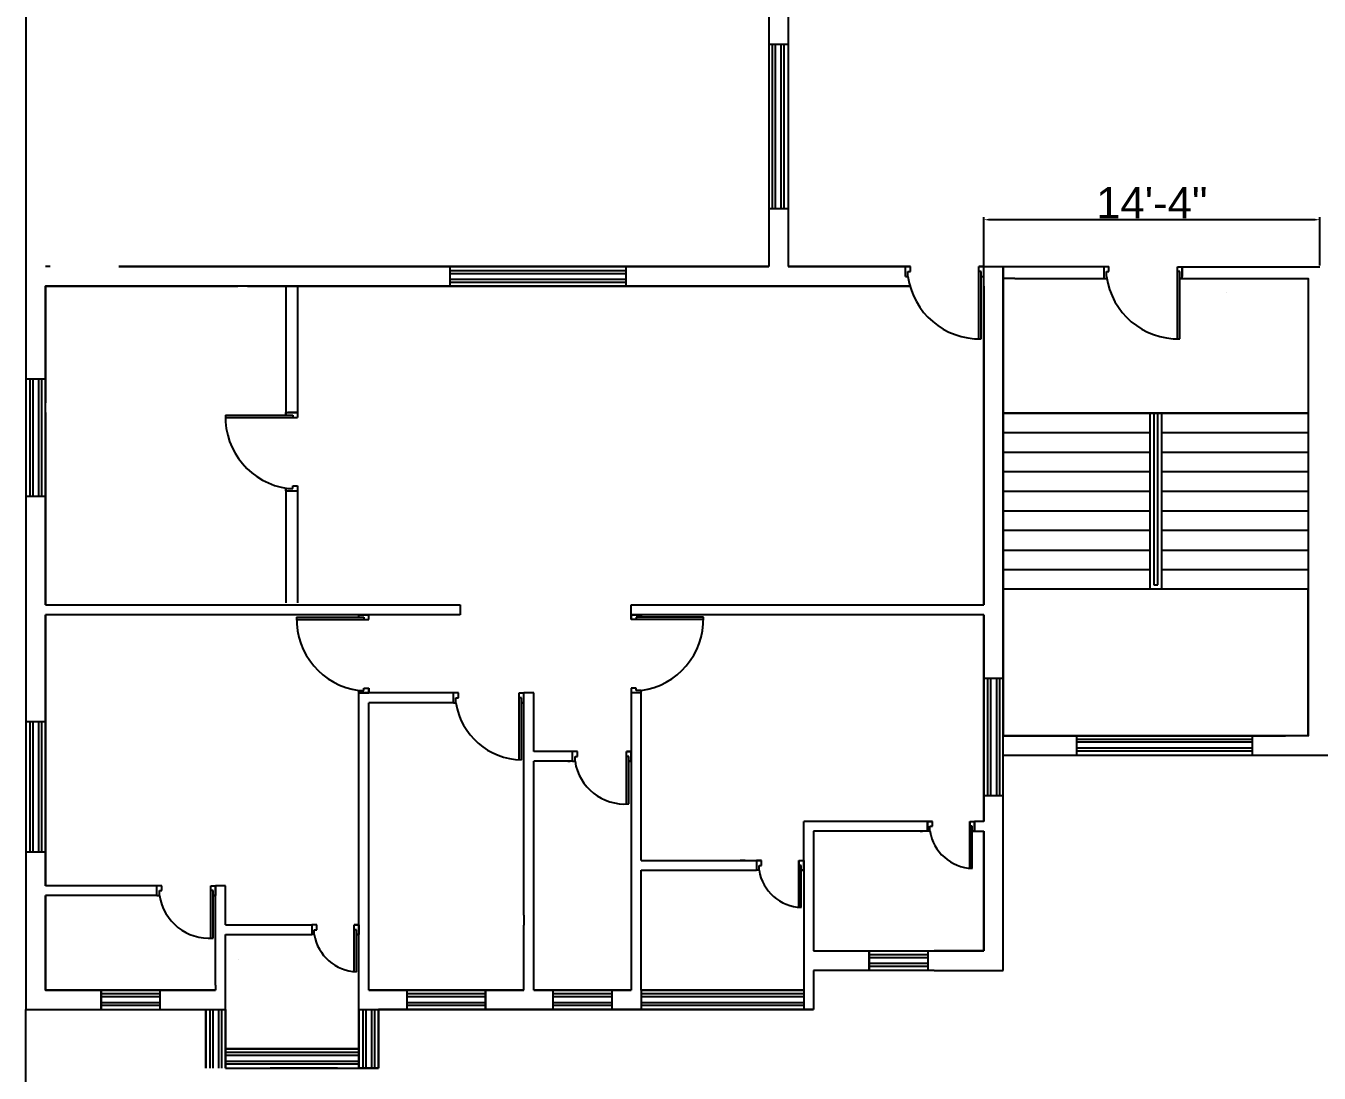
# Model space of a CAD drawing. Header units: inches. Extents: x 7 to 8291, y 3 to 1714.
# Drawn here: x 5171 to 5833, y 757 to 1293 of the extents above; entities that cross this region are included whole.
import ezdxf

# ---------------------------------------------------------------- set-up
doc = ezdxf.new("R2010")
doc.units = ezdxf.units.IN
doc.header["$MEASUREMENT"] = 0
doc.layers.add('doors', color=6, linetype='Continuous')
doc.layers.add('windows', color=40, linetype='Continuous')
doc.styles.get("Standard").update_dxf_attribs({"font": 'arial.ttf'})
doc.dimstyles.new('dim', dxfattribs={"dimtxt": 16, "dimasz": 2.5, "dimexe": 1.25, "dimexo": 0.625, "dimtad": 1, "dimlunit": 4, "dimtxsty": 'Standard', "dimcen": 2.5, "dimadec": 0, "dimazin": 0, "dimtfac": 1, "dimtmove": 0, "dimatfit": 3, "dimfxl": 1, "dimarcsym": 0})

# ---------------------------------------------------------------- blocks, each defined once
blk = doc.blocks.new('*D14')
at = {"color": 0, "lineweight": -2, "transparency": 16777216}
for p, q in [((5661.05, 1170.31), (5661.05, 1194.92)), ((5830.55, 1193.67), (5663.55, 1193.67)), ((5833.05, 1170.27), (5833.05, 1194.92))]:
    blk.add_line(p, q, dxfattribs=at)
at = {"color": 0, "transparency": 16777216}
for points in [[(5663.55, 1194.09), (5663.55, 1193.25), (5661.05, 1193.67)], [(5830.55, 1194.09), (5830.55, 1193.25), (5833.05, 1193.67)]]:
    blk.add_solid(points, dxfattribs=at)
at = {"layer": 'Defpoints', "color": 0, "transparency": 16777216}
for p in [(5661.05, 1193.67), (5661.05, 1169.69), (5833.05, 1169.65)]:
    blk.add_point(p, dxfattribs=at)
at = {"color": 0, "transparency": 16777216, "insert": (5747.05, 1202.33), "char_height": 16, "attachment_point": 5}
blk.add_mtext('14\'-4"', dxfattribs=at)

msp = doc.modelspace()

# ---------------------------------------------------------------- linework, layer by layer
for p, q in [((5171.051, 1313.689), (5171.051, 1169.689)), ((5551.051, 1303.689), (5551.051, 1169.689)), ((5561.051, 1303.689), (5561.051, 1169.689)), ((5171.051, 1169.689), (5171.051, 809.707)), ((5171.051, 1169.689), (5171.051, 809.707)), ((5183.551, 1169.689), (5181.051, 1169.689)), ((5183.551, 1169.689), (5181.051, 1169.689)), ((5183.551, 1169.689), (5181.051, 1169.689)), ((5183.551, 1169.689), (5181.051, 1169.689)), ((5551.051, 1169.689), (5218.57, 1169.689)), ((5551.051, 1169.689), (5218.57, 1169.689)), ((5561.051, 1169.689), (5623.531, 1169.689)), ((5623.531, 1169.689), (5561.051, 1169.689)), ((5623.531, 1169.689), (5561.051, 1169.689)), ((5561.051, 1169.689), (5623.531, 1169.689)), ((5623.531, 1169.689), (5561.051, 1169.689)), ((5623.531, 1169.689), (5561.051, 1169.689)), ((5561.051, 1169.689), (5623.531, 1169.689)), ((5623.531, 1169.689), (5561.051, 1169.689)), ((5623.531, 1169.689), (5561.051, 1169.689)), ((5561.051, 1169.689), (5623.531, 1169.689)), ((5623.531, 1169.689), (5561.051, 1169.689)), ((5623.531, 1169.689), (5561.051, 1169.689)), ((5561.051, 1169.689), (5623.531, 1169.689)), ((5623.531, 1169.689), (5561.051, 1169.689)), ((5661.051, 1169.689), (5671.051, 1169.689)), ((5661.051, 1169.689), (5671.051, 1169.689)), ((5661.051, 1169.689), (5671.051, 1169.689)), ((5661.051, 1169.689), (5671.051, 1169.689)), ((5661.051, 1159.707), (5661.051, 1169.689)), ((5661.051, 1169.689), (5671.051, 1169.689)), ((5671.051, 1169.689), (5671.051, 1163.689)), ((5671.051, 1163.689), (5671.051, 1169.689)), ((5671.051, 1169.689), (5671.051, 1163.689)), ((5671.051, 1169.689), (5671.051, 1163.689)), ((5671.051, 1163.689), (5671.051, 1169.689)), ((5671.051, 1169.689), (5671.051, 1163.689)), ((5671.051, 1169.689), (5671.051, 1163.689)), ((5671.051, 1163.689), (5671.051, 1169.689)), ((5671.051, 1169.689), (5671.051, 1163.689)), ((5762.656, 1169.649), (5833.051, 1169.649)), ((5171.051, 1159.689), (5171.051, 1159.707)), ((5171.051, 1159.689), (5171.051, 1159.707)), ((5181.051, 1100.004), (5181.051, 1159.707)), ((5181.051, 996.65), (5181.051, 1159.689)), ((5219.82, 1159.689), (5181.051, 1159.689)), ((5279.404, 1159.689), (5218.774, 1159.689)), ((5253.051, 1159.707), (5218.779, 1159.707)), ((5279.404, 1159.689), (5219.82, 1159.689)), ((5284.404, 1159.707), (5279.404, 1159.689)), ((5623.322, 1159.707), (5284.404, 1159.707)), ((5623.327, 1159.689), (5284.404, 1159.689)), ((5304.043, 1159.689), (5304.043, 1095.004)), ((5304.043, 1159.689), (5310.043, 1159.689)), ((5310.043, 1159.689), (5310.043, 1095.004)), ((5310.043, 1159.689), (5310.043, 1095.004)), ((5508.1, 1159.689), (5508.1, 1159.707)), ((5508.1, 1159.689), (5508.1, 1159.707)), ((5623.327, 1159.689), (5508.1, 1159.689)), ((5623.327, 1159.689), (5508.1, 1159.689)), ((5538.1, 1159.689), (5538.1, 1159.707)), ((5538.1, 1159.689), (5538.1, 1159.707)), ((5568.1, 1159.689), (5568.1, 1159.707)), ((5568.1, 1159.689), (5568.1, 1159.707)), ((5598.1, 1159.689), (5598.1, 1159.707)), ((5598.1, 1159.689), (5598.1, 1159.707)), ((5661.051, 996.65), (5661.051, 1159.707)), ((5661.051, 996.65), (5661.051, 1159.707)), ((5671.051, 1094.689), (5671.051, 1163.689)), ((5671.051, 1163.689), (5671.051, 1049.689)), ((5671.051, 1163.689), (5671.051, 1049.689)), ((5671.051, 1094.689), (5671.051, 1163.689)), ((5671.051, 1163.689), (5671.051, 1049.689)), ((5677.051, 1163.689), (5671.051, 1163.689)), ((5671.051, 1157.689), (5671.051, 1049.689)), ((5671.051, 1094.689), (5671.051, 1157.689)), ((5671.051, 1157.689), (5671.051, 1049.689)), ((5671.051, 1157.689), (5671.051, 1049.689)), ((5671.051, 1094.689), (5671.051, 1157.689)), ((5671.051, 1157.689), (5671.051, 1049.689)), ((5671.051, 1157.689), (5671.051, 1049.689)), ((5671.051, 1094.689), (5671.051, 1157.689)), ((5671.051, 1157.689), (5671.051, 1049.689)), ((5827.051, 1100.689), (5827.051, 1094.689)), ((5181.051, 996.65), (5181.051, 1095.004)), ((5752.051, 1094.689), (5746.051, 1094.689)), ((5746.051, 1094.689), (5746.051, 1004.689)), ((5746.051, 1094.689), (5748.051, 1094.689)), ((5752.051, 1094.689), (5746.051, 1094.689)), ((5746.051, 1094.689), (5748.051, 1094.689)), ((5748.051, 1094.689), (5748.051, 1006.99)), ((5750.051, 1006.99), (5750.051, 1094.689)), ((5827.051, 1094.689), (5752.051, 1094.689)), ((5752.051, 1094.689), (5752.051, 1004.689)), ((5827.051, 1094.689), (5752.051, 1094.689)), ((5746.051, 1084.689), (5671.051, 1084.689)), ((5827.051, 1084.689), (5752.051, 1084.689)), ((5746.051, 1074.689), (5671.051, 1074.689)), ((5827.051, 1074.689), (5752.051, 1074.689)), ((5746.051, 1064.689), (5671.051, 1064.689)), ((5827.051, 1064.689), (5752.051, 1064.689)), ((5304.043, 1056.386), (5304.043, 997.65)), ((5310.043, 1057.484), (5310.043, 997.65)), ((5746.051, 1054.689), (5671.051, 1054.689)), ((5827.051, 1054.689), (5752.051, 1054.689)), ((5746.051, 1044.689), (5671.051, 1044.689)), ((5827.051, 1044.689), (5752.051, 1044.689)), ((5746.051, 1034.689), (5671.051, 1034.689)), ((5827.051, 1034.689), (5752.051, 1034.689)), ((5671.051, 1024.689), (5746.051, 1024.689)), ((5752.051, 1024.689), (5827.051, 1024.689)), ((5746.051, 1014.689), (5671.051, 1014.689)), ((5827.051, 1014.689), (5752.051, 1014.689)), ((5748.051, 1006.99), (5750.051, 1006.99)), ((5827.051, 1004.689), (5671.051, 1004.689)), ((5827.051, 929.689), (5827.051, 1004.689)), ((5181.051, 997.65), (5181.051, 996.65)), ((5181.051, 996.65), (5393.248, 996.65)), ((5181.051, 996.65), (5393.248, 996.65)), ((5393.248, 996.65), (5393.248, 991.65)), ((5393.248, 996.65), (5393.248, 991.65)), ((5393.248, 994.15), (5393.248, 994.15)), ((5393.248, 994.15), (5393.248, 994.15)), ((5480.746, 991.65), (5480.746, 996.65)), ((5480.746, 996.65), (5485.746, 996.65)), ((5485.746, 996.65), (5661.051, 996.65)), ((5181.051, 984.384), (5181.051, 991.65)), ((5181.051, 853.059), (5181.051, 991.65)), ((5181.051, 853.059), (5181.051, 991.65)), ((5341.449, 991.65), (5181.051, 991.65)), ((5341.449, 991.65), (5346.449, 991.65)), ((5393.248, 991.65), (5346.449, 991.65)), ((5480.746, 991.65), (5485.746, 991.65)), ((5573.958, 991.65), (5485.746, 991.65)), ((5661.051, 991.65), (5573.958, 991.65)), ((5661.051, 885.973), (5661.051, 991.65)), ((5346.449, 951.635), (5341.449, 951.635)), ((5389.818, 951.635), (5346.449, 951.635)), ((5389.818, 951.635), (5346.449, 951.635)), ((5389.818, 946.635), (5346.449, 946.635)), ((5389.818, 946.635), (5346.449, 946.635)), ((5389.818, 946.635), (5389.818, 951.635)), ((5425.837, 921.701), (5425.837, 951.635)), ((5430.837, 951.635), (5425.837, 951.635)), ((5430.837, 951.635), (5425.837, 951.635)), ((5425.837, 946.635), (5425.837, 951.635)), ((5430.837, 921.701), (5430.837, 951.635)), ((5430.837, 921.701), (5430.837, 951.635)), ((5480.746, 951.63), (5480.746, 921.701)), ((5480.746, 951.63), (5480.746, 921.701)), ((5485.746, 951.63), (5480.746, 951.63)), ((5485.746, 865.973), (5485.746, 951.63)), ((5485.746, 865.973), (5485.746, 951.63)), ((5671.051, 809.707), (5671.051, 929.689)), ((5827.371, 929.689), (5671.076, 929.689)), ((5671.371, 929.689), (5815.371, 929.689)), ((5827.371, 929.689), (5777.371, 929.689)), ((5827.371, 929.689), (5777.371, 929.689)), ((5425.837, 837.945), (5425.837, 921.701)), ((5425.837, 837.945), (5425.837, 921.701)), ((5450.726, 921.701), (5430.837, 921.701)), ((5450.726, 921.701), (5430.837, 921.701)), ((5450.744, 921.701), (5448.244, 921.701)), ((5450.744, 921.701), (5448.244, 921.701)), ((5450.726, 916.701), (5450.726, 921.701)), ((5480.746, 916.701), (5480.746, 921.701)), ((5828.61, 920.075), (5828.61, 920.092)), ((5430.837, 799.707), (5430.837, 916.701)), ((5450.726, 916.701), (5430.837, 916.701)), ((5430.837, 799.707), (5430.837, 916.701)), ((5448.244, 916.701), (5449.494, 916.701)), ((5448.244, 916.701), (5449.494, 916.701)), ((5480.746, 916.701), (5480.746, 865.973)), ((5480.746, 916.701), (5480.746, 865.973)), ((5632.281, 885.973), (5568.958, 885.973)), ((5568.958, 865.973), (5568.958, 885.973)), ((5632.281, 885.973), (5573.958, 885.973)), ((5573.958, 880.973), (5573.958, 819.707)), ((5632.281, 880.973), (5573.958, 880.973)), ((5607.843, 880.88), (5607.843, 880.897)), ((5631.049, 885.973), (5628.549, 885.973)), ((5628.549, 880.973), (5629.799, 880.973)), ((5632.281, 880.973), (5632.281, 885.973)), ((5661.051, 885.973), (5656.368, 885.973)), ((5656.368, 880.973), (5656.368, 885.973)), ((5656.368, 880.973), (5661.051, 880.973)), ((5661.051, 819.707), (5661.051, 880.973)), ((5480.746, 865.973), (5480.746, 799.707)), ((5485.746, 865.973), (5544.871, 865.973)), ((5485.746, 799.707), (5485.746, 860.973)), ((5485.746, 860.973), (5544.871, 860.973)), ((5538.957, 865.973), (5536.457, 865.973)), ((5536.457, 860.973), (5537.707, 860.973)), ((5544.871, 865.973), (5544.871, 860.973)), ((5568.958, 860.973), (5568.958, 865.973)), ((5568.958, 860.973), (5568.958, 799.707)), ((5238.123, 853.059), (5181.051, 853.059)), ((5181.051, 799.707), (5181.051, 848.059)), ((5238.123, 848.059), (5181.051, 848.059)), ((5181.051, 799.707), (5181.051, 848.059)), ((5238.123, 848.059), (5238.123, 853.059)), ((5273.143, 853.059), (5268.143, 853.059)), ((5268.143, 848.059), (5268.143, 853.059)), ((5273.143, 833.059), (5273.143, 853.059)), ((5425.837, 837.945), (5425.837, 832.945)), ((5425.837, 837.945), (5425.837, 832.945)), ((5273.143, 833.059), (5317.362, 833.059)), ((5273.143, 828.059), (5317.362, 828.059)), ((5317.362, 833.059), (5317.362, 828.059)), ((5425.837, 799.707), (5425.837, 832.945)), ((5279.696, 815.157), (5279.696, 815.175)), ((5573.958, 819.707), (5661.051, 819.707)), ((5661.051, 819.707), (5635.684, 819.707)), ((5601.349, 809.707), (5573.958, 809.707)), ((5573.958, 809.707), (5573.958, 789.707)), ((5635.684, 809.707), (5601.349, 809.707)), ((5635.684, 809.707), (5671.051, 809.707)), ((5268.143, 802.207), (5268.143, 799.707)), ((5341.449, 789.707), (5341.449, 802.207)), ((5181.051, 799.707), (5268.143, 799.707)), ((5273.143, 789.707), (5273.143, 799.707)), ((5346.449, 799.707), (5425.837, 799.707)), ((5430.837, 799.707), (5480.746, 799.707)), ((5568.958, 799.707), (5485.746, 799.707)), ((5171.051, 789.707), (5263.143, 789.707)), ((5171.051, 789.707), (5263.143, 789.707)), ((5171.051, 307.804), (5171.051, 789.707)), ((5263.143, 789.707), (5263.143, 759.707)), ((5273.143, 789.707), (5273.143, 769.707)), ((5341.449, 789.707), (5341.449, 769.707)), ((5341.449, 789.707), (5341.449, 759.707)), ((5351.449, 789.707), (5351.449, 769.707)), ((5351.449, 789.707), (5351.449, 769.707)), ((5568.958, 789.707), (5573.958, 789.707)), ((5351.449, 769.707), (5351.449, 759.707)), ((5341.449, 759.707), (5351.449, 759.707)), ((5341.449, 759.707), (5351.449, 759.707))]:
    msp.add_line(p, q)
for points in [[(5218.57, 1169.689), (5551.051, 1169.689)], [(5218.57, 1169.689), (5551.051, 1169.689)], [(5561.051, 1169.689), (5623.531, 1169.689)], [(5561.051, 1169.689), (5623.531, 1169.689)], [(5561.051, 1169.689), (5623.531, 1169.689)], [(5561.051, 1169.689), (5623.531, 1169.689)], [(5561.051, 1169.689), (5623.531, 1169.689)], [(5561.051, 1169.689), (5623.531, 1169.689)], [(5561.051, 1169.689), (5623.531, 1169.689)], [(5561.051, 1169.689), (5623.531, 1169.689)], [(5561.051, 1169.689), (5623.531, 1169.689)], [(5561.051, 1169.689), (5623.531, 1169.689)], [(5561.051, 1169.689), (5623.531, 1169.689)], [(5561.051, 1169.689), (5623.531, 1169.689)], [(5561.051, 1169.689), (5623.531, 1169.689)], [(5561.051, 1169.689), (5623.531, 1169.689)], [(5561.051, 1169.689), (5623.531, 1169.689)], [(5561.051, 1169.689), (5623.531, 1169.689)], [(5561.051, 1169.689), (5623.531, 1169.689)], [(5561.051, 1169.689), (5623.531, 1169.689)], [(5658.551, 1169.689), (5671.051, 1169.689)], [(5658.551, 1169.689), (5671.051, 1169.689)], [(5658.551, 1169.689), (5671.051, 1169.689), (5671.051, 1163.689)], [(5658.551, 1169.689), (5671.051, 1169.689), (5671.051, 1163.689)], [(5658.551, 1169.689), (5671.051, 1169.689), (5671.051, 1163.689)], [(5658.551, 1169.689), (5671.051, 1169.689), (5671.051, 1163.689)], [(5658.551, 1169.689), (5671.051, 1169.689), (5671.051, 1163.689)], [(5658.551, 1169.689), (5671.051, 1169.689), (5671.051, 1163.689)], [(5671.051, 1169.689), (5725.136, 1169.689)], [(5671.051, 1169.689), (5671.051, 1163.689)], [(5671.051, 1169.689), (5671.051, 1163.689)], [(5671.051, 1169.689), (5671.051, 1163.689)], [(5671.051, 1169.689), (5671.051, 1163.689)], [(5671.051, 1169.689), (5671.051, 1163.689)], [(5671.051, 1169.689), (5671.051, 1163.689)], [(5181.051, 1159.707), (5181.051, 1100.004)], [(5181.051, 1100.004), (5181.051, 1159.689), (5279.404, 1159.689)], [(5181.051, 1100.004), (5181.051, 1159.689)], [(5218.774, 1159.689), (5279.404, 1159.689)], [(5253.051, 1159.707), (5218.779, 1159.707)], [(5623.322, 1159.707), (5284.404, 1159.707)], [(5284.404, 1159.689), (5623.327, 1159.689)], [(5284.404, 1159.689), (5623.327, 1159.689)], [(5661.051, 996.65), (5661.051, 1159.707)], [(5661.051, 1159.689), (5661.051, 996.65)], [(5661.051, 1159.689), (5661.051, 996.65)], [(5671.051, 1163.689), (5671.051, 929.689)], [(5671.051, 1163.689), (5671.051, 929.689)], [(5671.051, 1163.689), (5671.051, 929.689)], [(5671.051, 1163.689), (5671.051, 929.689)], [(5671.051, 1163.689), (5671.051, 929.689)], [(5671.051, 1163.689), (5671.051, 929.689)], [(5827.051, 1094.689), (5671.051, 1094.689), (5671.051, 1163.689)], [(5677.051, 1163.689), (5724.031, 1163.689)], [(5761.406, 1163.689), (5827.051, 1163.689), (5827.051, 1100.689)], [(5671.051, 1157.689), (5671.051, 929.689)], [(5671.051, 1157.689), (5671.051, 929.689)], [(5661.051, 996.65), (5661.051, 1104.689)], [(5181.051, 996.65), (5181.051, 1095.004)], [(5181.051, 1095.004), (5181.051, 996.65)], [(5181.051, 996.65), (5181.051, 1095.004)], [(5181.051, 991.65), (5181.051, 853.059)], [(5181.051, 853.059), (5181.051, 991.65)], [(5181.051, 991.65), (5181.051, 853.059)], [(5661.051, 885.973), (5661.051, 991.65)], [(5661.051, 991.65), (5661.051, 885.973)], [(5661.051, 885.973), (5661.051, 991.65)], [(5341.449, 853.059), (5341.449, 951.635)], [(5341.449, 853.059), (5341.449, 951.635)], [(5346.449, 837.945), (5346.449, 946.635)], [(5346.449, 837.945), (5346.449, 946.635)], [(5171.051, 919.689), (5171.051, 789.707), (5263.143, 789.707)], [(5171.051, 919.689), (5171.051, 789.707), (5263.143, 789.707)], [(5837.371, 919.689), (5671.051, 919.689)], [(5661.051, 819.707), (5661.051, 880.973)], [(5661.051, 880.973), (5661.051, 819.707)], [(5661.051, 819.707), (5661.051, 880.973)], [(5181.051, 848.059), (5181.051, 799.707), (5268.143, 799.707)], [(5268.143, 799.707), (5181.051, 799.707), (5181.051, 848.059)], [(5181.051, 848.059), (5181.051, 799.707), (5268.143, 799.707)], [(5181.051, 848.059), (5181.051, 799.707), (5268.143, 799.707)], [(5181.051, 848.059), (5181.051, 799.707), (5268.143, 799.707)], [(5268.143, 802.207), (5268.143, 853.059)], [(5341.449, 802.207), (5341.449, 853.059)], [(5346.449, 799.707), (5346.449, 837.945)], [(5273.143, 799.707), (5273.143, 828.059)], [(5346.449, 799.707), (5425.837, 799.707)], [(5425.837, 799.707), (5346.449, 799.707)], [(5346.449, 799.707), (5425.837, 799.707)], [(5430.837, 799.707), (5480.746, 799.707)], [(5480.746, 799.707), (5430.837, 799.707)], [(5430.837, 799.707), (5480.746, 799.707)], [(5573.958, 789.707), (5351.449, 789.707)], [(5351.449, 789.707), (5573.958, 789.707)], [(5351.449, 789.707), (5573.958, 789.707)], [(5351.449, 789.707), (5573.958, 789.707)], [(5351.449, 789.707), (5568.958, 789.707)], [(5351.449, 789.707), (5568.958, 789.707)], [(5351.449, 789.707), (5568.958, 789.707)], [(5351.449, 789.707), (5568.958, 789.707)]]:
    msp.add_lwpolyline(points)
msp.add_lwpolyline([(5671.051, 1094.689), (5827.051, 1094.689), (5827.051, 929.689), (5671.051, 929.689)], close=True)
msp.add_arc((5217.051, 1159.707), 36, 359.972144, 0)
at = {"layer": 'doors', "color": 215, "true_color": 0xa953a0}
for p, q in [((5621.031, 1164.689), (5621.031, 1169.689)), ((5623.531, 1169.689), (5621.031, 1169.689)), ((5621.031, 1164.689), (5622.281, 1164.689)), ((5622.281, 1164.689), (5622.281, 1167.189)), ((5622.281, 1167.189), (5623.531, 1167.189)), ((5623.531, 1167.189), (5623.531, 1169.689)), ((5658.551, 1132.765), (5658.551, 1169.689)), ((5658.551, 1169.689), (5661.051, 1169.689)), ((5659.801, 1167.189), (5658.551, 1167.189)), ((5659.801, 1132.743), (5659.801, 1167.189)), ((5661.051, 1164.689), (5661.051, 1169.689)), ((5661.051, 1164.689), (5661.051, 1169.689)), ((5722.636, 1163.641), (5722.636, 1169.649)), ((5725.136, 1169.649), (5722.636, 1169.649)), ((5723.886, 1164.649), (5723.886, 1167.149)), ((5723.886, 1167.149), (5725.136, 1167.149)), ((5725.136, 1167.149), (5725.136, 1169.649)), ((5760.156, 1140.898), (5760.156, 1169.649)), ((5760.156, 1132.725), (5760.156, 1169.649)), ((5760.156, 1169.649), (5762.656, 1169.649)), ((5761.406, 1167.149), (5760.156, 1167.149)), ((5761.406, 1167.149), (5760.156, 1167.149)), ((5761.406, 1140.934), (5761.406, 1167.149)), ((5761.406, 1132.702), (5761.406, 1167.149)), ((5762.656, 1163.641), (5762.656, 1169.649)), ((5722.636, 1163.643), (5724.039, 1163.641)), ((5762.656, 1163.648), (5761.406, 1163.648)), ((5273.096, 1093.754), (5307.543, 1093.754)), ((5273.119, 1092.504), (5310.043, 1092.504)), ((5281.292, 1092.504), (5310.043, 1092.504)), ((5281.328, 1093.754), (5307.543, 1093.754)), ((5304.027, 1093.754), (5304.027, 1095.004)), ((5304.027, 1095.004), (5304.027, 1093.754)), ((5304.027, 1095.004), (5310.043, 1095.004)), ((5305.043, 1095.004), (5310.043, 1095.004)), ((5310.043, 1095.004), (5305.043, 1095.004)), ((5307.543, 1093.754), (5307.543, 1092.504)), ((5307.543, 1093.754), (5307.543, 1092.504)), ((5310.043, 1095.004), (5310.043, 1092.504)), ((5304.043, 1054.984), (5310.043, 1054.984)), ((5304.081, 1054.984), (5304.081, 1056.234)), ((5305.043, 1056.234), (5307.543, 1056.234)), ((5307.543, 1057.484), (5310.043, 1057.484)), ((5307.543, 1056.234), (5307.543, 1057.484)), ((5310.043, 1057.484), (5310.043, 1054.984)), ((5309.503, 990.4), (5343.949, 990.4)), ((5309.525, 989.15), (5346.449, 989.15)), ((5317.698, 989.15), (5346.449, 989.15)), ((5317.734, 990.4), (5343.949, 990.4)), ((5341.449, 991.65), (5346.449, 991.65)), ((5343.949, 990.4), (5343.949, 989.15)), ((5343.949, 990.4), (5343.949, 989.15)), ((5346.449, 989.15), (5346.449, 991.65)), ((5480.746, 989.15), (5480.746, 991.65)), ((5485.746, 991.65), (5480.746, 991.65)), ((5509.497, 989.15), (5480.746, 989.15)), ((5517.67, 989.15), (5480.746, 989.15)), ((5509.46, 990.4), (5483.246, 990.4)), ((5483.246, 990.4), (5483.246, 989.15)), ((5517.692, 990.4), (5483.246, 990.4)), ((5483.246, 990.4), (5483.246, 989.15)), ((5341.449, 952.88), (5343.949, 952.88)), ((5341.449, 951.63), (5341.449, 952.88)), ((5341.449, 952.88), (5343.949, 952.88)), ((5341.449, 951.63), (5341.449, 952.88)), ((5343.949, 954.13), (5346.449, 954.13)), ((5343.949, 952.88), (5343.949, 954.13)), ((5343.949, 954.13), (5346.449, 954.13)), ((5343.949, 952.88), (5343.949, 954.13)), ((5346.449, 954.13), (5346.449, 951.63)), ((5346.449, 954.13), (5346.449, 951.63)), ((5483.246, 954.13), (5480.746, 954.13)), ((5480.746, 954.13), (5480.746, 951.63)), ((5483.246, 954.13), (5480.746, 954.13)), ((5480.746, 954.13), (5480.746, 951.63)), ((5483.246, 952.88), (5483.246, 954.13)), ((5483.246, 952.88), (5483.246, 954.13)), ((5485.746, 952.88), (5483.246, 952.88)), ((5485.746, 952.88), (5483.246, 952.88)), ((5485.746, 951.63), (5485.746, 952.88)), ((5485.746, 951.63), (5485.746, 952.88)), ((5341.449, 951.63), (5346.449, 951.63)), ((5341.449, 951.63), (5346.449, 951.63)), ((5389.818, 946.635), (5389.818, 951.635)), ((5392.318, 951.635), (5389.818, 951.635)), ((5389.818, 946.635), (5389.818, 951.635)), ((5392.318, 951.635), (5389.818, 951.635)), ((5389.818, 946.635), (5391.068, 946.635)), ((5389.818, 946.635), (5391.068, 946.635)), ((5391.068, 946.635), (5391.068, 949.135)), ((5391.068, 946.635), (5391.068, 949.135)), ((5391.068, 949.135), (5392.318, 949.135)), ((5391.068, 946.635), (5391.068, 949.135)), ((5391.068, 946.635), (5391.068, 949.135)), ((5391.068, 949.135), (5392.318, 949.135)), ((5392.318, 949.135), (5392.318, 951.635)), ((5392.318, 949.135), (5392.318, 951.635)), ((5392.318, 949.135), (5392.318, 951.635)), ((5392.318, 949.135), (5392.318, 951.635)), ((5423.337, 917.508), (5423.337, 951.635)), ((5423.337, 951.635), (5425.837, 951.635)), ((5423.337, 917.508), (5423.337, 951.635)), ((5423.337, 951.635), (5425.837, 951.635)), ((5424.587, 949.135), (5423.337, 949.135)), ((5424.587, 949.135), (5423.337, 949.135)), ((5424.587, 917.472), (5424.587, 949.135)), ((5424.587, 917.472), (5424.587, 949.135)), ((5425.837, 946.635), (5425.837, 951.635)), ((5425.837, 946.635), (5425.837, 951.635)), ((5485.746, 951.63), (5480.746, 951.63)), ((5485.746, 951.63), (5480.746, 951.63)), ((5450.726, 916.701), (5450.726, 921.701)), ((5453.226, 921.701), (5450.726, 921.701)), ((5450.726, 916.701), (5450.726, 921.701)), ((5453.226, 919.201), (5453.226, 921.701)), ((5453.226, 919.201), (5453.226, 921.701)), ((5453.226, 919.201), (5453.226, 921.701)), ((5453.226, 919.201), (5453.226, 921.701)), ((5478.246, 894.824), (5478.246, 921.701)), ((5478.246, 921.701), (5480.746, 921.701)), ((5478.246, 894.824), (5478.246, 921.701)), ((5478.246, 921.701), (5480.746, 921.701)), ((5480.746, 916.701), (5480.746, 921.701)), ((5480.746, 916.701), (5480.746, 921.701)), ((5450.726, 916.701), (5451.976, 916.701)), ((5451.976, 916.701), (5451.976, 919.201)), ((5451.976, 916.701), (5451.976, 919.201)), ((5451.976, 919.201), (5453.226, 919.201)), ((5451.976, 916.701), (5451.976, 919.201)), ((5451.976, 916.701), (5451.976, 919.201)), ((5451.976, 919.201), (5453.226, 919.201)), ((5479.496, 919.201), (5478.246, 919.201)), ((5479.496, 919.201), (5478.246, 919.201)), ((5479.496, 919.201), (5478.246, 919.201)), ((5479.496, 919.201), (5478.246, 919.201)), ((5479.496, 919.201), (5478.246, 919.201)), ((5479.496, 919.201), (5478.246, 919.201)), ((5479.496, 894.889), (5479.496, 919.201)), ((5479.496, 894.889), (5479.496, 919.201)), ((5634.781, 885.973), (5632.281, 885.973)), ((5632.281, 885.973), (5632.281, 880.973)), ((5633.531, 880.973), (5632.281, 880.973)), ((5633.531, 880.973), (5633.531, 883.473)), ((5633.531, 883.473), (5634.781, 883.473)), ((5634.781, 883.473), (5634.781, 885.973)), ((5653.868, 885.973), (5656.368, 885.973)), ((5653.868, 883.473), (5653.868, 885.973)), ((5653.868, 885.973), (5653.868, 861.999)), ((5655.118, 883.473), (5653.868, 883.473)), ((5655.118, 880.973), (5655.118, 883.473)), ((5656.368, 880.973), (5655.118, 880.973)), ((5655.118, 861.918), (5655.118, 880.973)), ((5656.368, 885.973), (5656.368, 880.973)), ((5547.371, 865.973), (5544.871, 865.973)), ((5544.871, 865.973), (5544.871, 860.973)), ((5546.121, 860.973), (5544.871, 860.973)), ((5546.121, 860.973), (5546.121, 863.473)), ((5546.121, 863.473), (5547.371, 863.473)), ((5547.371, 863.473), (5547.371, 865.973)), ((5566.458, 865.973), (5568.958, 865.973)), ((5566.458, 863.473), (5566.458, 865.973)), ((5566.458, 865.973), (5566.458, 841.999)), ((5567.708, 863.473), (5566.458, 863.473)), ((5567.708, 860.973), (5567.708, 863.473)), ((5568.958, 860.973), (5567.708, 860.973)), ((5567.708, 841.918), (5567.708, 860.973)), ((5568.958, 865.973), (5568.958, 860.973)), ((5653.868, 861.999), (5655.118, 861.918)), ((5238.123, 848.059), (5238.123, 853.059)), ((5240.623, 853.059), (5238.123, 853.059)), ((5238.123, 848.059), (5239.373, 848.059)), ((5239.373, 848.059), (5239.373, 850.559)), ((5239.373, 848.059), (5239.373, 850.559)), ((5239.373, 850.559), (5240.623, 850.559)), ((5240.623, 850.559), (5240.623, 853.059)), ((5240.623, 850.559), (5240.623, 853.059)), ((5265.643, 829.102), (5265.643, 853.059)), ((5265.643, 826.182), (5265.643, 853.059)), ((5265.643, 853.059), (5268.143, 853.059)), ((5266.893, 850.559), (5265.643, 850.559)), ((5266.893, 850.559), (5265.643, 850.559)), ((5266.893, 829.004), (5266.893, 850.559)), ((5266.893, 826.247), (5266.893, 850.559)), ((5268.143, 848.059), (5266.893, 848.059)), ((5266.893, 848.059), (5268.143, 848.059)), ((5268.143, 853.059), (5268.143, 848.059)), ((5268.143, 848.059), (5268.143, 853.059)), ((5566.458, 841.999), (5567.708, 841.918)), ((5319.862, 833.059), (5317.362, 833.059)), ((5319.862, 833.059), (5317.362, 833.059)), ((5317.362, 833.059), (5317.362, 828.059)), ((5318.612, 828.059), (5317.362, 828.059)), ((5318.612, 828.059), (5318.612, 830.559)), ((5318.612, 830.559), (5319.862, 830.559)), ((5319.862, 830.559), (5319.862, 833.059)), ((5341.449, 833.059), (5338.949, 833.059)), ((5338.949, 809.085), (5338.949, 833.059)), ((5338.949, 833.059), (5341.449, 833.059)), ((5341.449, 833.059), (5338.949, 833.059)), ((5338.949, 809.102), (5338.949, 833.059)), ((5340.199, 830.559), (5338.949, 830.559)), ((5340.199, 830.559), (5338.949, 830.559)), ((5340.199, 809.004), (5340.199, 830.559)), ((5340.199, 809.004), (5340.199, 830.559)), ((5340.199, 828.059), (5341.449, 828.059))]:
    msp.add_line(p, q, dxfattribs=at)
at = {"layer": 'doors'}
for p, q in [((5661.051, 1169.689), (5658.551, 1169.689)), ((5725.136, 1169.649), (5725.136, 1169.713)), ((5760.156, 1169.649), (5762.656, 1169.649)), ((5760.156, 1169.649), (5762.656, 1169.649)), ((5762.656, 1169.649), (5762.656, 1164.649)), ((5762.656, 1163.641), (5761.406, 1163.641)), ((5346.449, 991.65), (5341.449, 991.65)), ((5346.449, 989.15), (5346.449, 991.65)), ((5480.746, 991.65), (5480.746, 989.15)), ((5480.746, 989.15), (5480.746, 991.65)), ((5480.746, 991.65), (5485.746, 991.65)), ((5485.746, 990.4), (5485.746, 991.65)), ((5485.746, 991.65), (5485.746, 990.4)), ((5425.837, 946.635), (5424.587, 946.635)), ((5425.837, 946.635), (5424.587, 946.635)), ((5480.746, 921.701), (5478.246, 921.701)), ((5478.246, 897.727), (5478.246, 921.701)), ((5478.246, 921.701), (5480.746, 921.701)), ((5480.746, 921.701), (5478.246, 921.701)), ((5478.246, 897.744), (5478.246, 921.701)), ((5480.746, 921.701), (5478.246, 921.701)), ((5478.246, 897.727), (5478.246, 921.701)), ((5478.246, 921.701), (5480.746, 921.701)), ((5480.746, 921.701), (5478.246, 921.701)), ((5478.246, 897.744), (5478.246, 921.701)), ((5480.746, 921.701), (5480.746, 916.701)), ((5480.746, 921.701), (5480.746, 916.701)), ((5480.746, 921.701), (5480.746, 916.701)), ((5480.746, 921.701), (5480.746, 916.701)), ((5479.496, 897.646), (5479.496, 919.201)), ((5479.496, 897.646), (5479.496, 919.201)), ((5479.496, 897.646), (5479.496, 919.201)), ((5479.496, 897.646), (5479.496, 919.201)), ((5480.746, 916.701), (5479.496, 916.701)), ((5480.746, 916.701), (5479.496, 916.701)), ((5479.496, 916.701), (5480.746, 916.701)), ((5480.746, 916.701), (5479.496, 916.701)), ((5480.746, 916.701), (5479.496, 916.701)), ((5479.496, 916.701), (5480.746, 916.701)), ((5632.281, 885.973), (5634.781, 885.973)), ((5653.868, 861.999), (5653.868, 885.973)), ((5653.868, 862.016), (5653.868, 885.973)), ((5655.118, 883.473), (5653.868, 883.473)), ((5655.118, 883.473), (5653.868, 883.473)), ((5655.118, 861.918), (5655.118, 883.473)), ((5655.118, 861.918), (5655.118, 883.473)), ((5656.368, 880.973), (5655.118, 880.973)), ((5656.368, 880.973), (5655.118, 880.973)), ((5655.118, 880.973), (5656.368, 880.973)), ((5656.368, 885.973), (5656.368, 880.973)), ((5656.368, 885.973), (5656.368, 880.973)), ((5544.871, 865.973), (5547.371, 865.973)), ((5566.458, 841.999), (5566.458, 865.973)), ((5566.458, 842.016), (5566.458, 865.973)), ((5567.708, 863.473), (5566.458, 863.473)), ((5567.708, 863.473), (5566.458, 863.473)), ((5567.708, 841.918), (5567.708, 863.473)), ((5567.708, 841.918), (5567.708, 863.473)), ((5568.958, 860.973), (5567.708, 860.973)), ((5568.958, 860.973), (5567.708, 860.973)), ((5567.708, 860.973), (5568.958, 860.973)), ((5568.958, 865.973), (5568.958, 860.973)), ((5568.958, 865.973), (5568.958, 860.973)), ((5341.449, 828.059), (5340.199, 828.059)), ((5341.449, 828.059), (5340.199, 828.059)), ((5341.449, 833.059), (5341.449, 828.059)), ((5341.449, 833.059), (5341.449, 828.059))]:
    msp.add_line(p, q, dxfattribs=at)
at = {"layer": 'doors', "color": 215, "true_color": 0xa953a0}
for points in [[(5659.801, 1164.689), (5661.051, 1164.689)], [(5304.027, 1093.754), (5304.027, 1095.004)], [(5341.449, 990.4), (5341.449, 991.65)], [(5341.449, 990.4), (5341.449, 991.65)], [(5485.746, 990.4), (5485.746, 991.65)], [(5346.449, 951.63), (5346.449, 953.575)], [(5346.449, 951.63), (5346.449, 953.575)], [(5424.587, 946.635), (5425.837, 946.635)], [(5424.587, 946.635), (5425.837, 946.635)], [(5479.496, 916.701), (5480.746, 916.701)], [(5479.496, 916.701), (5480.746, 916.701)], [(5266.893, 848.059), (5268.143, 848.059)]]:
    msp.add_lwpolyline(points, dxfattribs=at)
at = {"layer": 'doors'}
msp.add_lwpolyline([(5346.449, 989.15), (5346.449, 991.65)], dxfattribs=at)
at = {"layer": 'doors', "color": 215, "true_color": 0xa953a0}
for centre, radius, start, end in [((5658.951, 1169.751), 37.018, 187.858904, 271.314978), ((5760.556, 1169.71), 37.018, 187.858904, 271.314978), ((5310.104, 1092.904), 37.018, 178.685022, 262.141096), ((5346.511, 989.55), 37.018, 178.685022, 262.141096), ((5480.684, 989.55), 37.018, 277.858904, 1.314978), ((5424.942, 951.725), 34.254, 188.544757, 269.407151), ((5424.942, 951.725), 34.254, 188.544757, 269.407151), ((5477.519, 920.662), 25.849, 188.815585, 274.384909), ((5477.519, 920.662), 25.849, 188.815585, 274.384909), ((5655.964, 884.632), 22.73, 189.265473, 267.865723), ((5568.555, 864.632), 22.73, 189.265473, 267.865723), ((5264.916, 852.02), 25.849, 188.815585, 274.384909), ((5341.046, 831.719), 22.73, 189.265473, 267.865723)]:
    msp.add_arc(centre, radius, start, end, dxfattribs=at)
at = {"layer": 'windows', "color": 31, "true_color": 0xfecc66}
for p, q in [((5561.007, 1283.25), (5551.007, 1283.25)), ((5561.007, 1199.25), (5551.007, 1199.25)), ((5561.007, 1199.25), (5551.007, 1199.25)), ((5388.1, 1159.689), (5388.1, 1169.689)), ((5478.1, 1159.689), (5478.1, 1169.689)), ((5181.051, 1112.168), (5171.051, 1112.168)), ((5181.051, 1052.168), (5171.051, 1052.168)), ((5181.051, 936.894), (5171.051, 936.894)), ((5708.61, 920.075), (5708.61, 930.075)), ((5798.61, 920.075), (5798.61, 930.075)), ((5181.051, 870.172), (5171.051, 870.172)), ((5602.503, 809.707), (5602.503, 819.707)), ((5632.503, 819.707), (5632.503, 809.707)), ((5209.643, 789.707), (5209.643, 799.707)), ((5239.643, 799.707), (5239.643, 789.707)), ((5366.144, 789.707), (5366.144, 799.707)), ((5406.142, 799.707), (5406.142, 789.707)), ((5440.832, 789.707), (5440.832, 799.707)), ((5470.832, 799.707), (5470.832, 789.707)), ((5485.746, 799.707), (5485.746, 789.707)), ((5568.958, 799.707), (5568.958, 789.707)), ((5263.143, 789.707), (5273.143, 789.707)), ((5341.449, 789.707), (5351.449, 789.707)), ((5341.449, 769.707), (5341.449, 759.707)), ((5351.449, 759.707), (5351.449, 769.707)), ((5351.449, 759.707), (5341.449, 759.707))]:
    msp.add_line(p, q, dxfattribs=at)
at = {"layer": 'windows'}
for p, q in [((5478.1, 1159.689), (5478.1, 1159.707)), ((5785.399, 1156.498), (5785.399, 1156.48)), ((5661.051, 959.15), (5671.051, 959.15)), ((5661.051, 959.15), (5671.051, 959.15)), ((5798.61, 920.075), (5798.61, 920.092)), ((5661.051, 899.15), (5671.051, 899.15)), ((5661.051, 899.15), (5671.051, 899.15)), ((5602.503, 819.707), (5602.503, 809.707)), ((5635.684, 809.707), (5601.349, 809.707)), ((5209.643, 799.707), (5209.643, 789.707)), ((5406.142, 789.707), (5406.142, 799.707)), ((5440.832, 789.707), (5440.832, 799.707)), ((5485.746, 799.707), (5568.958, 799.707)), ((5263.143, 759.707), (5263.143, 789.707)), ((5263.143, 789.707), (5273.143, 789.707)), ((5273.143, 759.707), (5273.143, 789.707)), ((5273.143, 759.707), (5273.143, 789.707)), ((5341.449, 759.707), (5341.449, 789.707)), ((5341.449, 789.707), (5351.449, 789.707)), ((5351.449, 759.707), (5351.449, 789.707)), ((5351.449, 759.707), (5351.449, 789.707)), ((5414.929, 789.707), (5380.595, 789.707)), ((5542.511, 789.707), (5508.177, 789.707)), ((5273.143, 778.695), (5273.143, 759.707)), ((5351.449, 778.695), (5351.449, 759.707)), ((5273.143, 769.707), (5341.449, 769.707)), ((5341.449, 772.207), (5341.449, 759.707)), ((5351.449, 769.707), (5351.449, 759.707)), ((5273.143, 759.707), (5341.449, 759.707)), ((5273.143, 759.707), (5341.449, 759.707)), ((5330.438, 759.707), (5296.103, 759.707))]:
    msp.add_line(p, q, dxfattribs=at)
at = {"layer": 'windows', "color": 31, "true_color": 0xfecc66}
for points in [[(5553.007, 1199.25), (5553.007, 1283.25)], [(5554.507, 1199.25), (5554.507, 1283.25)], [(5557.507, 1199.25), (5557.507, 1283.25)], [(5559.007, 1199.25), (5559.007, 1283.25)], [(5388.1, 1167.689), (5478.1, 1167.689)], [(5388.1, 1166.189), (5478.1, 1166.189)], [(5388.1, 1163.189), (5478.1, 1163.189)], [(5388.1, 1161.689), (5478.1, 1161.689)], [(5173.051, 1112.168), (5173.051, 1052.168)], [(5174.551, 1112.168), (5174.551, 1052.168)], [(5177.551, 1112.168), (5177.551, 1052.168)], [(5179.051, 1112.168), (5179.051, 1052.168)], [(5663.051, 959.15), (5663.051, 899.15)], [(5663.051, 959.15), (5663.051, 899.15)], [(5664.551, 959.15), (5664.551, 899.15)], [(5664.551, 959.15), (5664.551, 899.15)], [(5667.551, 959.15), (5667.551, 899.15)], [(5667.551, 959.15), (5667.551, 899.15)], [(5669.051, 959.15), (5669.051, 899.15)], [(5669.051, 959.15), (5669.051, 899.15)], [(5173.051, 936.894), (5173.051, 903.468)], [(5173.051, 936.894), (5173.051, 870.172)], [(5174.551, 936.894), (5174.551, 903.468)], [(5174.551, 936.894), (5174.551, 870.172)], [(5177.551, 936.894), (5177.551, 903.468)], [(5177.551, 936.894), (5177.551, 870.172)], [(5179.051, 936.894), (5179.051, 903.468)], [(5179.051, 936.894), (5179.051, 870.172)], [(5708.61, 928.075), (5798.61, 928.075)], [(5708.61, 926.575), (5798.61, 926.575)], [(5708.61, 923.575), (5798.61, 923.575)], [(5708.61, 922.075), (5798.61, 922.075)], [(5632.503, 817.707), (5602.503, 817.707)], [(5632.503, 816.207), (5602.503, 816.207)], [(5632.503, 813.207), (5602.503, 813.207)], [(5632.503, 811.707), (5602.503, 811.707)], [(5239.643, 797.707), (5209.643, 797.707)], [(5239.643, 796.207), (5209.643, 796.207)], [(5406.142, 797.707), (5366.144, 797.707)], [(5406.142, 796.207), (5366.144, 796.207)], [(5470.832, 797.707), (5440.832, 797.707)], [(5470.832, 796.207), (5440.832, 796.207)], [(5568.958, 797.707), (5485.746, 797.707)], [(5568.958, 796.207), (5485.746, 796.207)], [(5239.643, 793.207), (5209.643, 793.207)], [(5239.643, 791.707), (5209.643, 791.707)], [(5265.143, 789.707), (5265.143, 759.707)], [(5266.643, 789.707), (5266.643, 759.707)], [(5269.643, 789.707), (5269.643, 759.707)], [(5271.143, 789.707), (5271.143, 759.707)], [(5343.449, 789.707), (5343.449, 759.707)], [(5344.949, 789.707), (5344.949, 759.707)], [(5347.949, 789.707), (5347.949, 759.707)], [(5349.449, 789.707), (5349.449, 759.707)], [(5406.142, 793.207), (5366.144, 793.207)], [(5406.142, 791.707), (5366.144, 791.707)], [(5470.832, 793.207), (5440.832, 793.207)], [(5470.832, 791.707), (5440.832, 791.707)], [(5568.958, 793.207), (5485.746, 793.207)], [(5568.958, 791.707), (5485.746, 791.707)], [(5341.449, 767.707), (5273.143, 767.707)], [(5341.449, 766.207), (5273.143, 766.207)], [(5341.449, 763.207), (5273.143, 763.207)], [(5341.449, 761.707), (5273.143, 761.707)]]:
    msp.add_lwpolyline(points, dxfattribs=at)
at = {"layer": 'windows'}
for points in [[(5181.051, 954.316), (5181.051, 870.172)], [(5366.144, 789.707), (5366.144, 799.707)], [(5485.746, 799.707), (5568.958, 799.707)], [(5568.958, 799.707), (5485.746, 799.707)], [(5485.746, 799.707), (5568.958, 799.707)], [(5263.143, 759.707), (5263.143, 789.707)], [(5263.143, 789.707), (5263.143, 759.707)], [(5263.143, 759.707), (5263.143, 789.707)], [(5263.143, 759.707), (5263.143, 789.707)], [(5341.449, 759.707), (5341.449, 789.707)], [(5341.449, 789.707), (5341.449, 759.707)], [(5341.449, 759.707), (5341.449, 789.707)], [(5341.449, 759.707), (5341.449, 789.707)], [(5273.143, 769.707), (5341.449, 769.707)], [(5341.449, 769.707), (5273.143, 769.707)], [(5273.143, 769.707), (5341.449, 769.707)], [(5273.143, 769.707), (5341.449, 769.707)]]:
    msp.add_lwpolyline(points, dxfattribs=at)

# ---------------------------------------------------------------- dimensions: what is measured, and where the dimension line sits
dim = msp.add_linear_dim(base=(5661.051, 1193.669), p1=(5833.051, 1169.649), p2=(5661.051, 1169.689), dimstyle='dim')
dim.commit()
dim.dimension.update_dxf_attribs({"geometry": '*D14', "text_midpoint": (5747.051, 1202.327)})

doc.saveas('drawing.dxf')
